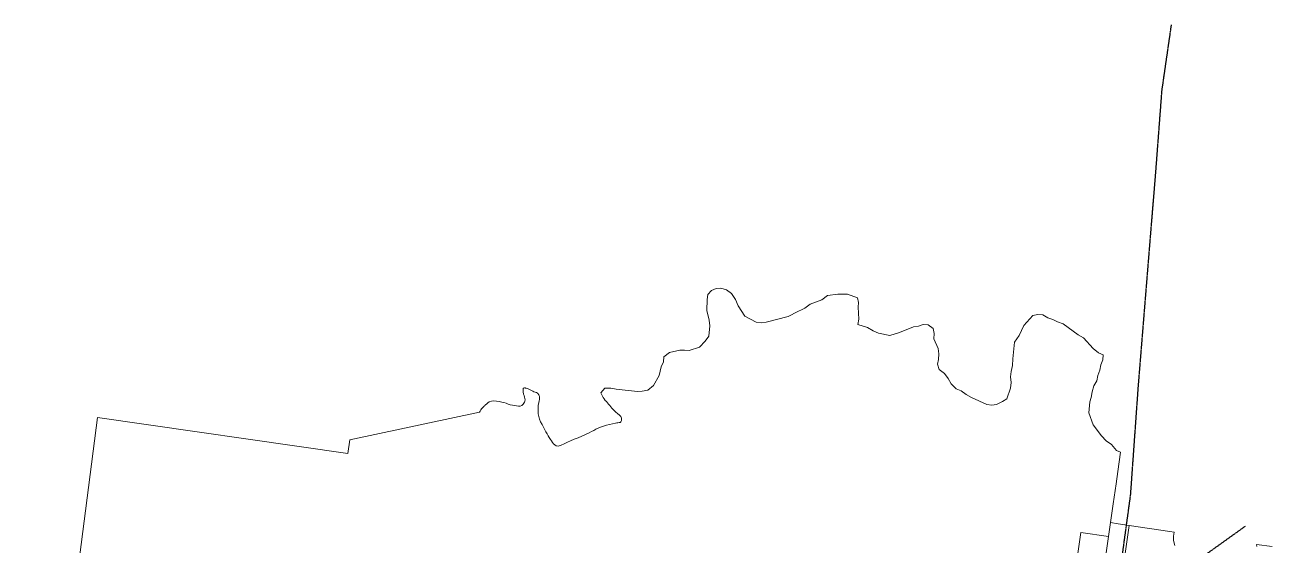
# Model space of a CAD drawing. Header units: metres. Extents: x 285484 to 287894, y 6116737 to 6119204.
# Drawn here: x 285566 to 287562, y 6118371 to 6119204 of the extents above; entities that cross this region are included whole.
import ezdxf

# ---------------------------------------------------------------- set-up
doc = ezdxf.new("R2010")
doc.units = ezdxf.units.M
doc.linetypes.add('Cable Exist OH', pattern=[1, 1, 0])
doc.layers.add('Cadastre Land Parcels_SP_EXT', color=7, linetype='Continuous', lineweight=5)
doc.layers.add('Cadastre Roads_SP_EXT', color=7, linetype='Continuous', lineweight=5)
doc.layers.add('Mains_HV_EXT', color=7, linetype='Continuous')

msp = doc.modelspace()

# ---------------------------------------------------------------- linework, layer by layer
at = {"layer": 'Cadastre Land Parcels_SP_EXT', "linetype": 'Continuous'}
for points in [[(287249.6, 6118346.9), (287256, 6118391.5), (287300.3, 6118385.1), (287303.5, 6118407.3), (287307.8, 6118437.2), (287312.4, 6118469.6), (287315.2, 6118489.3), (287319.6, 6118519.9), (287312.8, 6118522.6), (287304.8, 6118532.5), (287296.4, 6118538), (287289.1, 6118546), (287275.8, 6118563.9), (287268.8, 6118582.8), (287270.1, 6118600.8), (287272.4, 6118607.6), (287274, 6118616.6), (287276.9, 6118626.2), (287281.7, 6118634), (287283.3, 6118642.9), (287286.2, 6118651.3), (287287.8, 6118659.6), (287291.4, 6118668), (287291.7, 6118675.6), (287284, 6118679.2), (287275.5, 6118685.9), (287260.3, 6118703.1), (287251.9, 6118707.9), (287227.8, 6118725.5), (287218.8, 6118728.4), (287211, 6118732.6), (287203.3, 6118734.9), (287194.9, 6118739.7), (287187.3, 6118740.1), (287179.1, 6118738.5), (287165, 6118722.8), (287157.3, 6118706.6), (287150, 6118696.2), (287147.1, 6118669.5), (287146.8, 6118658.7), (287144.6, 6118649.1), (287143.6, 6118640.8), (287144.5, 6118631.3), (287143.6, 6118622.3), (287137.8, 6118605.6), (287130.7, 6118601.2), (287120.9, 6118596.2), (287113.3, 6118595.3), (287105.7, 6118596.3), (287081.2, 6118607.5), (287072.7, 6118612.3), (287064.3, 6118618.4), (287056.5, 6118621.3), (287048.7, 6118629.3), (287043.9, 6118638), (287037.9, 6118646.1), (287029.5, 6118652.2), (287026.6, 6118660.9), (287028.3, 6118668.6), (287028.6, 6118677.5), (287027.7, 6118685.8), (287020.8, 6118701.4), (287021.2, 6118709.7), (287019.6, 6118717.9), (287011.8, 6118724), (287003.5, 6118724.3), (286996, 6118721.5), (286988.4, 6118720.6), (286965.8, 6118711.6), (286950.1, 6118706.6), (286932.2, 6118710.5), (286923.8, 6118714), (286914.7, 6118719.4), (286899.3, 6118724.6), (286900.9, 6118732.9), (286899.6, 6118751.9), (286900, 6118759.6), (286898.5, 6118767.1), (286882.4, 6118772.9), (286867.2, 6118773.1), (286850.7, 6118770.6), (286841.4, 6118763.9), (286822.6, 6118756.9), (286814.5, 6118750.3), (286798.9, 6118742.8), (286792, 6118739.1), (286787.7, 6118737.3), (286752.4, 6118727.9), (286744.2, 6118727), (286736.5, 6118728), (286736.5, 6118728), (286718.4, 6118737.5), (286707.7, 6118754.3), (286703.5, 6118764.4), (286696.8, 6118773.7), (286689, 6118779.7), (286680, 6118782.6), (286672.4, 6118781.7), (286664.9, 6118778.9), (286659.3, 6118772.5), (286657.8, 6118764.1), (286657.7, 6118746.9), (286661.4, 6118731.2), (286662.3, 6118722.3), (286660.4, 6118705.7), (286654.9, 6118697.9), (286645.7, 6118688.1), (286629.4, 6118682.5), (286621.7, 6118683.5), (286614.1, 6118683.2), (286597.7, 6118679.5), (286588.4, 6118672.8), (286588, 6118664.6), (286584.5, 6118656.8), (286581.1, 6118642.7), (286572.2, 6118626.5), (286562.9, 6118619.2), (286554, 6118617.7), (286546.4, 6118617.4), (286512.6, 6118620.7), (286503.7, 6118622.3), (286494.1, 6118622.6), (286488, 6118614.8), (286491.5, 6118607.3), (286493.2, 6118605.2), (286495, 6118603), (286496.8, 6118600.9), (286498.5, 6118598.8), (286500.3, 6118596.7), (286502.1, 6118594.6), (286503.8, 6118592.6), (286505.6, 6118590.5), (286507.4, 6118588.5), (286509.2, 6118586.5), (286511.8, 6118584.1), (286514.7, 6118581.8), (286517.5, 6118579.5), (286519.6, 6118577.1), (286520.7, 6118574.6), (286520.8, 6118573.4), (286520.8, 6118572), (286520.7, 6118570.7), (286520.4, 6118569.6), (286519.9, 6118568.5), (286518.8, 6118567.7), (286517.2, 6118567.3), (286515.2, 6118567.1), (286513.2, 6118566.9), (286511.3, 6118566.6), (286506.4, 6118565.5), (286501.6, 6118564.4), (286496.7, 6118563.2), (286491.9, 6118561.8), (286487.2, 6118560.1), (286483.6, 6118558.5), (286480, 6118556.7), (286476.4, 6118554.8), (286472.9, 6118552.9), (286469.3, 6118551.1), (286463.4, 6118548.4), (286457.4, 6118545.8), (286451.4, 6118543.2), (286445.4, 6118540.8), (286439.3, 6118538.4), (286434.4, 6118536.2), (286429.3, 6118533.5), (286424.3, 6118531.1), (286419.8, 6118529.8), (286416.1, 6118530.2), (286414, 6118531.6), (286412.2, 6118533.5), (286410.5, 6118535.7), (286408.9, 6118538.1), (286407.3, 6118540.4), (286405.3, 6118543.3), (286403.4, 6118546.3), (286401.7, 6118549.4), (286400, 6118552.6), (286398.3, 6118555.7), (286396, 6118559.9), (286393.7, 6118564.1), (286391.5, 6118568.4), (286389.7, 6118572.7), (286388.4, 6118577.1), (286388, 6118579.3), (286387.7, 6118581.6), (286387.5, 6118583.8), (286387.3, 6118586.1), (286387.3, 6118588.3), (286387.3, 6118590.1), (286387.5, 6118591.8), (286387.6, 6118593.5), (286387.8, 6118595.3), (286388, 6118597), (286388.4, 6118599.5), (286389, 6118602), (286389.5, 6118604.4), (286389.7, 6118606.9), (286389.5, 6118609.1), (286389.2, 6118610), (286388.9, 6118610.9), (286388.6, 6118611.8), (286388.2, 6118612.6), (286387.7, 6118613.4), (286386.4, 6118614.6), (286384.7, 6118615.5), (286382.8, 6118616.2), (286380.8, 6118616.8), (286378.9, 6118617.6), (286376.9, 6118618.7), (286374.8, 6118619.9), (286372.7, 6118621.1), (286370.6, 6118622), (286368.5, 6118622.5), (286367.5, 6118622.6), (286366.6, 6118622.8), (286365.6, 6118622.8), (286364.8, 6118622.7), (286364.1, 6118622.4), (286363.8, 6118621.9), (286363.6, 6118621.3), (286363.5, 6118620.5), (286363.4, 6118619.7), (286363.4, 6118619), (286363.4, 6118617.8), (286363.5, 6118616.6), (286363.8, 6118615.4), (286364.1, 6118614.2), (286364.3, 6118612.9), (286364.9, 6118610.7), (286365.6, 6118608.3), (286366.2, 6118606), (286366.5, 6118603.8), (286366.3, 6118601.8), (286365.7, 6118600.2), (286364.8, 6118598.6), (286363.8, 6118597.1), (286362.6, 6118595.8), (286361.2, 6118594.7), (286358.9, 6118593.9), (286356, 6118593.8), (286352.9, 6118594.2), (286349.6, 6118594.8), (286346.5, 6118595.3), (286343, 6118596), (286339.6, 6118597.1), (286336.1, 6118598.3), (286332.7, 6118599.4), (286329.2, 6118600.1), (286325.1, 6118600.9), (286320.7, 6118601.6), (286316.5, 6118602), (286312.6, 6118601.8), (286309.3, 6118600.6), (286308.4, 6118600), (286307.5, 6118599.3), (286306.7, 6118598.6), (286305.9, 6118597.8), (286305, 6118597.1), (286304, 6118596.2), (286302.9, 6118595.3), (286301.9, 6118594.5), (286300.9, 6118593.6), (286299.9, 6118592.6), (286298.5, 6118591), (286297.1, 6118589.4), (286295.8, 6118587.6), (286294.7, 6118585.7), (286293.6, 6118583.9), (286086, 6118539.7), (286082.7, 6118517.9), (285682.5, 6118575.6), (285566.2, 6117671.6)], [(287249.6, 6118346.9), (287256, 6118391.5), (287300.3, 6118385.1), (287303.5, 6118407.3), (287307.8, 6118437.2), (287312.4, 6118469.6), (287315.2, 6118489.3), (287319.6, 6118519.9), (287312.8, 6118522.6), (287304.8, 6118532.5), (287296.4, 6118538), (287289.1, 6118546), (287275.8, 6118563.9), (287268.8, 6118582.8), (287270.1, 6118600.8), (287272.4, 6118607.6), (287274, 6118616.6), (287276.9, 6118626.2), (287281.7, 6118634), (287283.3, 6118642.9), (287286.2, 6118651.3), (287287.8, 6118659.6), (287291.4, 6118668), (287291.7, 6118675.6), (287284, 6118679.2), (287275.5, 6118685.9), (287260.3, 6118703.1), (287251.9, 6118707.9), (287227.8, 6118725.5), (287218.8, 6118728.4), (287211, 6118732.6), (287203.3, 6118734.9), (287194.9, 6118739.7), (287187.3, 6118740.1), (287179.1, 6118738.5), (287165, 6118722.8), (287157.3, 6118706.6), (287150, 6118696.2), (287147.1, 6118669.5), (287146.8, 6118658.7), (287144.6, 6118649.1), (287143.6, 6118640.8), (287144.5, 6118631.3), (287143.6, 6118622.3), (287137.8, 6118605.6), (287130.7, 6118601.2), (287120.9, 6118596.2), (287113.3, 6118595.3), (287105.7, 6118596.3), (287081.2, 6118607.5), (287072.7, 6118612.3), (287064.3, 6118618.4), (287056.5, 6118621.3), (287048.7, 6118629.3), (287043.9, 6118638), (287037.9, 6118646.1), (287029.5, 6118652.2), (287026.6, 6118660.9), (287028.3, 6118668.6), (287028.6, 6118677.5), (287027.7, 6118685.8), (287020.8, 6118701.4), (287021.2, 6118709.7), (287019.6, 6118717.9), (287011.8, 6118724), (287003.5, 6118724.3), (286996, 6118721.5), (286988.4, 6118720.6), (286965.8, 6118711.6), (286950.1, 6118706.6), (286932.2, 6118710.5), (286923.8, 6118714), (286914.7, 6118719.4), (286899.3, 6118724.6), (286900.9, 6118732.9), (286899.6, 6118751.9), (286900, 6118759.6), (286898.5, 6118767.1), (286882.4, 6118772.9), (286867.2, 6118773.1), (286850.7, 6118770.6), (286841.4, 6118763.9), (286822.6, 6118756.9), (286814.5, 6118750.3), (286798.9, 6118742.8), (286792, 6118739.1), (286787.7, 6118737.3), (286752.4, 6118727.9), (286744.2, 6118727), (286736.5, 6118728), (286736.5, 6118728), (286718.4, 6118737.5), (286707.7, 6118754.3), (286703.5, 6118764.4), (286696.8, 6118773.7), (286689, 6118779.7), (286680, 6118782.6), (286672.4, 6118781.7), (286664.9, 6118778.9), (286659.3, 6118772.5), (286657.8, 6118764.1), (286657.7, 6118746.9), (286661.4, 6118731.2), (286662.3, 6118722.3), (286660.4, 6118705.7), (286654.9, 6118697.9), (286645.7, 6118688.1), (286629.4, 6118682.5), (286621.7, 6118683.5), (286614.1, 6118683.2), (286597.7, 6118679.5), (286588.4, 6118672.8), (286588, 6118664.6), (286584.5, 6118656.8), (286581.1, 6118642.7), (286572.2, 6118626.5), (286562.9, 6118619.2), (286554, 6118617.7), (286546.4, 6118617.4), (286512.6, 6118620.7), (286503.7, 6118622.3), (286494.1, 6118622.6), (286488, 6118614.8), (286491.5, 6118607.3), (286493.2, 6118605.2), (286495, 6118603), (286496.8, 6118600.9), (286498.5, 6118598.8), (286500.3, 6118596.7), (286502.1, 6118594.6), (286503.8, 6118592.6), (286505.6, 6118590.5), (286507.4, 6118588.5), (286509.2, 6118586.5), (286511.8, 6118584.1), (286514.7, 6118581.8), (286517.5, 6118579.5), (286519.6, 6118577.1), (286520.7, 6118574.6), (286520.8, 6118573.4), (286520.8, 6118572), (286520.7, 6118570.7), (286520.4, 6118569.6), (286519.9, 6118568.5), (286518.8, 6118567.7), (286517.2, 6118567.3), (286515.2, 6118567.1), (286513.2, 6118566.9), (286511.3, 6118566.6), (286506.4, 6118565.5), (286501.6, 6118564.4), (286496.7, 6118563.2), (286491.9, 6118561.8), (286487.2, 6118560.1), (286483.6, 6118558.5), (286480, 6118556.7), (286476.4, 6118554.8), (286472.9, 6118552.9), (286469.3, 6118551.1), (286463.4, 6118548.4), (286457.4, 6118545.8), (286451.4, 6118543.2), (286445.4, 6118540.8), (286439.3, 6118538.4), (286434.4, 6118536.2), (286429.3, 6118533.5), (286424.3, 6118531.1), (286419.8, 6118529.8), (286416.1, 6118530.2), (286414, 6118531.6), (286412.2, 6118533.5), (286410.5, 6118535.7), (286408.9, 6118538.1), (286407.3, 6118540.4), (286405.3, 6118543.3), (286403.4, 6118546.3), (286401.7, 6118549.4), (286400, 6118552.6), (286398.3, 6118555.7), (286396, 6118559.9), (286393.7, 6118564.1), (286391.5, 6118568.4), (286389.7, 6118572.7), (286388.4, 6118577.1), (286388, 6118579.3), (286387.7, 6118581.6), (286387.5, 6118583.8), (286387.3, 6118586.1), (286387.3, 6118588.3), (286387.3, 6118590.1), (286387.5, 6118591.8), (286387.6, 6118593.5), (286387.8, 6118595.3), (286388, 6118597), (286388.4, 6118599.5), (286389, 6118602), (286389.5, 6118604.4), (286389.7, 6118606.9), (286389.5, 6118609.1), (286389.2, 6118610), (286388.9, 6118610.9), (286388.6, 6118611.8), (286388.2, 6118612.6), (286387.7, 6118613.4), (286386.4, 6118614.6), (286384.7, 6118615.5), (286382.8, 6118616.2), (286380.8, 6118616.8), (286378.9, 6118617.6), (286376.9, 6118618.7), (286374.8, 6118619.9), (286372.7, 6118621.1), (286370.6, 6118622), (286368.5, 6118622.5), (286367.5, 6118622.6), (286366.6, 6118622.8), (286365.6, 6118622.8), (286364.8, 6118622.7), (286364.1, 6118622.4), (286363.8, 6118621.9), (286363.6, 6118621.3), (286363.5, 6118620.5), (286363.4, 6118619.7), (286363.4, 6118619), (286363.4, 6118617.8), (286363.5, 6118616.6), (286363.8, 6118615.4), (286364.1, 6118614.2), (286364.3, 6118612.9), (286364.9, 6118610.7), (286365.6, 6118608.3), (286366.2, 6118606), (286366.5, 6118603.8), (286366.3, 6118601.8), (286365.7, 6118600.2), (286364.8, 6118598.6), (286363.8, 6118597.1), (286362.6, 6118595.8), (286361.2, 6118594.7), (286358.9, 6118593.9), (286356, 6118593.8), (286352.9, 6118594.2), (286349.6, 6118594.8), (286346.5, 6118595.3), (286343, 6118596), (286339.6, 6118597.1), (286336.1, 6118598.3), (286332.7, 6118599.4), (286329.2, 6118600.1), (286325.1, 6118600.9), (286320.7, 6118601.6), (286316.5, 6118602), (286312.6, 6118601.8), (286309.3, 6118600.6), (286308.4, 6118600), (286307.5, 6118599.3), (286306.7, 6118598.6), (286305.9, 6118597.8), (286305, 6118597.1), (286304, 6118596.2), (286302.9, 6118595.3), (286301.9, 6118594.5), (286300.9, 6118593.6), (286299.9, 6118592.6), (286298.5, 6118591), (286297.1, 6118589.4), (286295.8, 6118587.6), (286294.7, 6118585.7), (286293.6, 6118583.9), (286086, 6118539.7), (286082.7, 6118517.9), (285682.5, 6118575.6), (285566.2, 6117671.6)], [(287406.5, 6118370.7), (287404.5, 6118378.8), (287404.1, 6118385.9), (287405.5, 6118392.3), (287398.2, 6118393.3), (287333.4, 6118403), (287313.6, 6118264.8)], [(287284.3, 6118273.2), (287300.3, 6118385.1), (287300.3, 6118385.1), (287256, 6118391.5), (287249.6, 6118346.9)], [(287562, 6118369), (287537.2, 6118372.6), (287537.7, 6118369.3)]]:
    msp.add_lwpolyline(points, dxfattribs=at)
at = {"layer": 'Cadastre Roads_SP_EXT', "linetype": 'Continuous'}
msp.add_lwpolyline([(287261.1, 6117898.5), (287264.3, 6117921.3), (287267.6, 6117943.8), (287307.7, 6118224.2), (287313.6, 6118264.8), (287333.4, 6118403), (287315.8, 6118405.5), (287303.5, 6118407.3), (287300.3, 6118385.1), (287284.3, 6118273.2), (287242.3, 6117980.1), (287240.9, 6117970.2), (287235.2, 6117930.4), (287231.9, 6117907.4), (287217.4, 6117806.4), (287238.9, 6117743.6), (287261.1, 6117898.5)], close=True, dxfattribs=at)
at = {"layer": 'Mains_HV_EXT', "linetype": 'Cable Exist OH'}
for points in [[(287307.4, 6118250.1), (287322.3, 6118354.1), (287335.7, 6118451.9), (287348, 6118624.9), (287376.5, 6118975.3), (287385.9, 6119099.3), (287401, 6119203.6)], [(287307.4, 6118250.1), (287519.3, 6118401.8)]]:
    msp.add_lwpolyline(points, dxfattribs=at)

doc.saveas('drawing.dxf')
